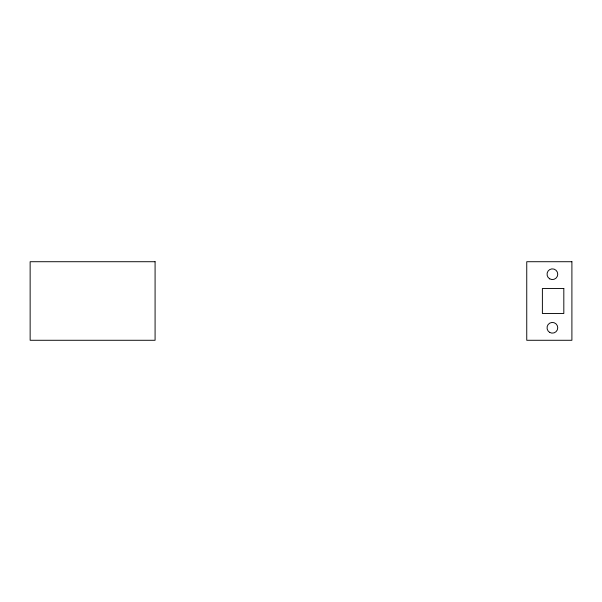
<?xml version="1.0" encoding="UTF-8"?>
<svg xmlns="http://www.w3.org/2000/svg" width="602" height="602" viewBox="0 0 602 602"><rect width="100%" height="100%" fill="white"/><g stroke="black" fill="none" stroke-linecap="round" stroke-linejoin="round"><path stroke-width="0.9" d="M155.083 261.719L30.138 261.719L30.145 340.28L155.083 340.28L155.083 261.719M571.9 261.719L526.75 261.719L526.75 340.28L571.9 340.28L571.9 261.719M563.818 288.501L542.387 288.501L542.387 313.499L563.818 313.499L563.818 288.501M549.716 278.854A5.358 5.358 0 0 0 557.753 274.219A5.358 5.358 0 0 0 549.716 269.576A5.358 5.358 0 0 0 549.716 278.854M549.709 332.424A5.358 5.358 0 0 0 557.745 327.781A5.358 5.358 0 0 0 549.709 323.146A5.358 5.358 0 0 0 549.709 332.424"/></g></svg>
